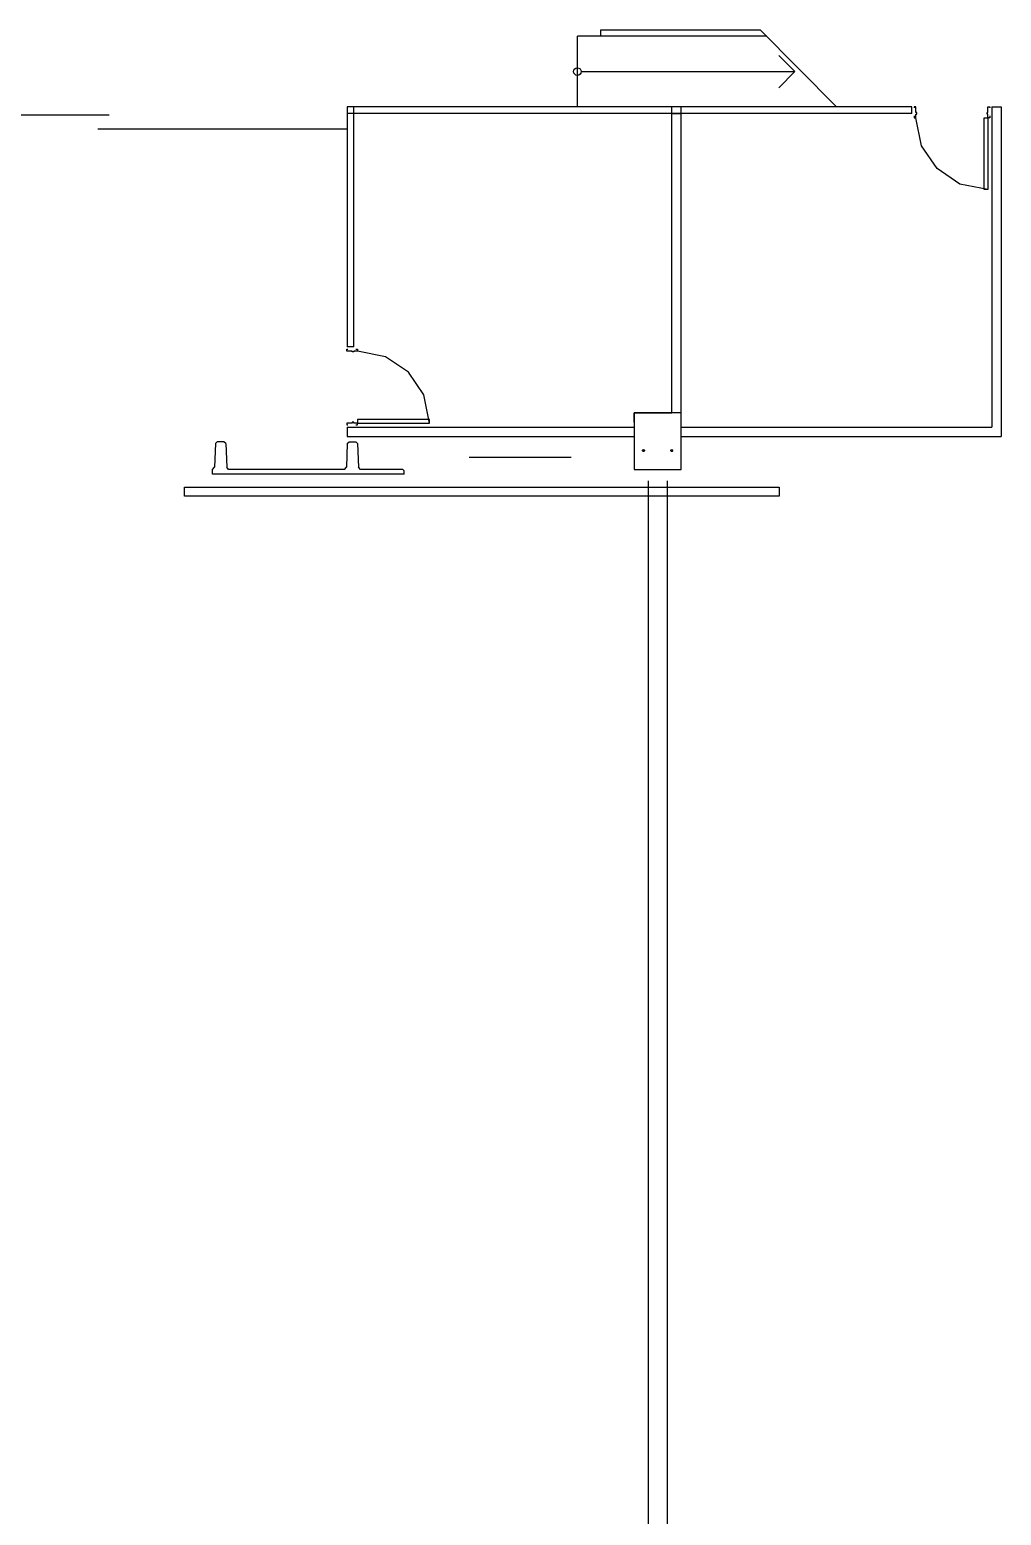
# Model space of a CAD drawing. Header units: metres. Extents: x 2 to 323, y -2 to 254.
# Drawn here: x 250.63 to 260.94, y 26.32 to 42.1 of the extents above; entities that cross this region are included whole.
import ezdxf

# ---------------------------------------------------------------- set-up
doc = ezdxf.new("R2010")
doc.units = ezdxf.units.M
doc.layers.add('REFERENCIA', color=7, linetype='Continuous')

msp = doc.modelspace()

# ---------------------------------------------------------------- linework, layer by layer
at = {"layer": 'REFERENCIA'}
for p, q in [((258.455, 42.031), (256.444, 42.031)), ((256.444, 41.281), (256.444, 42.031)), ((258.455, 42.031), (256.444, 42.031)), ((256.444, 41.281), (256.444, 42.031)), ((256.694, 42.031), (256.694, 42.101)), ((256.694, 42.101), (258.386, 42.101)), ((256.694, 42.031), (256.694, 42.101)), ((256.694, 42.101), (258.386, 42.101)), ((259.194, 41.281), (258.386, 42.101)), ((259.194, 41.281), (258.386, 42.101)), ((258.754, 41.656), (258.584, 41.828)), ((256.484, 41.656), (258.754, 41.656)), ((258.754, 41.656), (258.584, 41.484)), ((251.472, 41.194), (247.74, 41.194)), ((251.472, 41.194), (247.74, 41.194)), ((259.994, 41.281), (254.001, 41.281)), ((254.001, 41.281), (254.001, 38.731)), ((259.994, 41.281), (254.001, 41.281)), ((254.001, 41.281), (254.001, 38.731)), ((259.994, 41.211), (254.001, 41.211)), ((259.994, 41.211), (254.001, 41.211)), ((254.071, 38.731), (254.071, 41.281)), ((254.071, 38.731), (254.071, 41.281)), ((257.446, 41.211), (257.446, 41.281)), ((257.446, 41.211), (257.446, 41.281)), ((257.446, 38.031), (257.446, 41.211)), ((257.446, 41.211), (257.546, 41.211)), ((257.446, 38.031), (257.446, 41.211)), ((257.446, 41.211), (257.546, 41.211)), ((257.546, 41.211), (257.546, 41.281)), ((257.546, 41.211), (257.546, 41.281)), ((257.546, 37.881), (257.546, 41.211)), ((257.546, 37.881), (257.546, 41.211)), ((259.994, 41.211), (259.994, 41.281)), ((259.994, 41.211), (259.994, 41.281)), ((260.844, 41.281), (260.844, 37.881)), ((260.844, 41.281), (260.944, 41.281)), ((260.844, 41.281), (260.844, 37.881)), ((260.844, 41.281), (260.944, 41.281)), ((260.944, 41.281), (260.944, 37.781)), ((260.944, 41.281), (260.944, 37.781)), ((254.001, 41.046), (251.354, 41.046)), ((254.001, 41.046), (251.354, 41.046)), ((254.071, 38.731), (254.001, 38.731)), ((254.071, 38.731), (254.001, 38.731)), ((257.046, 37.931), (257.046, 38.031)), ((257.046, 38.031), (257.446, 38.031)), ((257.046, 37.931), (257.046, 38.031)), ((257.046, 38.031), (257.446, 38.031)), ((254.001, 37.881), (257.046, 37.881)), ((254.001, 37.881), (254.001, 37.781)), ((254.001, 37.881), (257.046, 37.881)), ((254.001, 37.881), (254.001, 37.781)), ((257.546, 37.881), (260.844, 37.881)), ((257.546, 37.881), (260.844, 37.881)), ((252.601, 37.705), (252.621, 37.725)), ((252.601, 37.705), (252.621, 37.725)), ((252.691, 37.725), (252.621, 37.725)), ((252.691, 37.725), (252.621, 37.725)), ((252.691, 37.725), (252.621, 37.725)), ((252.691, 37.725), (252.621, 37.725)), ((252.711, 37.705), (252.691, 37.725)), ((252.711, 37.705), (252.691, 37.725)), ((254.001, 37.781), (257.046, 37.781)), ((254.001, 37.781), (257.046, 37.781)), ((254.001, 37.705), (254.021, 37.725)), ((254.001, 37.705), (254.021, 37.725)), ((254.021, 37.725), (254.091, 37.725)), ((254.021, 37.725), (254.091, 37.725)), ((254.021, 37.725), (254.091, 37.725)), ((254.021, 37.725), (254.091, 37.725)), ((254.111, 37.705), (254.091, 37.725)), ((254.111, 37.705), (254.091, 37.725)), ((257.546, 37.781), (260.944, 37.781)), ((257.546, 37.781), (260.944, 37.781)), ((252.601, 37.705), (252.591, 37.456)), ((252.601, 37.705), (252.591, 37.456)), ((252.711, 37.705), (252.721, 37.456)), ((252.711, 37.705), (252.721, 37.456)), ((254.001, 37.705), (253.991, 37.456)), ((254.001, 37.705), (253.991, 37.456)), ((254.111, 37.705), (254.121, 37.456)), ((254.111, 37.705), (254.121, 37.456)), ((255.296, 37.561), (256.376, 37.561)), ((255.296, 37.561), (256.376, 37.561)), ((252.571, 37.431), (252.591, 37.456)), ((252.571, 37.431), (252.591, 37.456)), ((252.571, 37.38), (252.571, 37.431)), ((252.571, 37.38), (252.571, 37.431)), ((252.741, 37.431), (252.721, 37.456)), ((252.741, 37.431), (252.721, 37.456)), ((253.971, 37.431), (252.741, 37.431)), ((253.971, 37.431), (252.741, 37.431)), ((253.971, 37.431), (253.991, 37.456)), ((253.971, 37.431), (253.991, 37.456)), ((254.141, 37.431), (254.121, 37.456)), ((254.141, 37.431), (254.121, 37.456)), ((254.59, 37.431), (254.141, 37.431)), ((254.59, 37.431), (254.141, 37.431)), ((254.606, 37.416), (254.59, 37.431)), ((254.606, 37.416), (254.59, 37.431)), ((254.606, 37.38), (254.606, 37.416)), ((254.606, 37.38), (254.606, 37.416)), ((254.606, 37.38), (252.571, 37.38)), ((254.606, 37.38), (252.571, 37.38)), ((257.196, 37.311), (257.196, 13.198)), ((257.196, 37.311), (257.196, 13.198)), ((257.396, 37.311), (257.396, 13.198)), ((257.396, 37.311), (257.396, 13.198))]:
    msp.add_line(p, q, dxfattribs=at)
for points in [[(256.484, 41.656), (256.481, 41.64), (256.472, 41.628), (256.459, 41.619), (256.444, 41.616), (256.429, 41.619), (256.416, 41.628), (256.407, 41.64), (256.404, 41.656), (256.407, 41.671), (256.416, 41.684), (256.429, 41.692), (256.444, 41.695), (256.459, 41.692), (256.472, 41.684), (256.481, 41.671), (256.484, 41.656)], [(260.802, 41.166), (260.802, 40.402), (260.764, 40.402), (260.764, 41.166), (260.802, 41.166)], [(260.802, 41.166), (260.802, 40.402), (260.764, 40.402), (260.764, 41.166), (260.802, 41.166)], [(257.046, 38.031), (257.046, 37.431), (257.546, 37.431), (257.546, 38.031), (257.046, 38.031)], [(257.046, 38.031), (257.046, 37.431), (257.546, 37.431), (257.546, 38.031), (257.046, 38.031)], [(254.11, 37.923), (254.875, 37.923), (254.875, 37.962), (254.11, 37.962), (254.11, 37.923)], [(254.11, 37.923), (254.875, 37.923), (254.875, 37.962), (254.11, 37.962), (254.11, 37.923)], [(257.156, 37.631), (257.155, 37.627), (257.153, 37.624), (257.149, 37.622), (257.146, 37.621), (257.142, 37.622), (257.139, 37.624), (257.136, 37.627), (257.136, 37.631), (257.136, 37.635), (257.139, 37.638), (257.142, 37.64), (257.146, 37.641), (257.149, 37.64), (257.153, 37.638), (257.155, 37.635), (257.156, 37.631)], [(257.156, 37.631), (257.155, 37.627), (257.153, 37.624), (257.149, 37.622), (257.146, 37.621), (257.142, 37.622), (257.139, 37.624), (257.136, 37.627), (257.136, 37.631), (257.136, 37.635), (257.139, 37.638), (257.142, 37.64), (257.146, 37.641), (257.149, 37.64), (257.153, 37.638), (257.155, 37.635), (257.156, 37.631)], [(257.156, 37.631), (257.155, 37.627), (257.153, 37.624), (257.149, 37.622), (257.146, 37.621), (257.142, 37.622), (257.139, 37.624), (257.136, 37.627), (257.136, 37.631), (257.136, 37.635), (257.139, 37.638), (257.142, 37.64), (257.146, 37.641), (257.149, 37.64), (257.153, 37.638), (257.155, 37.635), (257.156, 37.631)], [(257.156, 37.631), (257.155, 37.627), (257.153, 37.624), (257.149, 37.622), (257.146, 37.621), (257.142, 37.622), (257.139, 37.624), (257.136, 37.627), (257.136, 37.631), (257.136, 37.635), (257.139, 37.638), (257.142, 37.64), (257.146, 37.641), (257.149, 37.64), (257.153, 37.638), (257.155, 37.635), (257.156, 37.631)], [(257.456, 37.631), (257.455, 37.627), (257.453, 37.624), (257.449, 37.622), (257.446, 37.621), (257.442, 37.622), (257.439, 37.624), (257.436, 37.627), (257.436, 37.631), (257.436, 37.635), (257.439, 37.638), (257.442, 37.64), (257.446, 37.641), (257.449, 37.64), (257.453, 37.638), (257.455, 37.635), (257.456, 37.631)], [(257.456, 37.631), (257.455, 37.627), (257.453, 37.624), (257.449, 37.622), (257.446, 37.621), (257.442, 37.622), (257.439, 37.624), (257.436, 37.627), (257.436, 37.631), (257.436, 37.635), (257.439, 37.638), (257.442, 37.64), (257.446, 37.641), (257.449, 37.64), (257.453, 37.638), (257.455, 37.635), (257.456, 37.631)], [(252.274, 37.241), (258.585, 37.241), (258.585, 37.145), (252.274, 37.145), (252.274, 37.241)], [(252.274, 37.241), (258.585, 37.241), (258.585, 37.145), (252.274, 37.145), (252.274, 37.241)]]:
    msp.add_lwpolyline(points, close=True, dxfattribs=at)
for points in [[(260.019, 41.185), (260.019, 41.166), (260.038, 41.166), (260.038, 41.204), (260.047, 41.204), (260.047, 41.223), (260.038, 41.223), (260.038, 41.281), (260.019, 41.281), (260.019, 41.271)], [(260.019, 41.185), (260.019, 41.166), (260.038, 41.166), (260.038, 41.204), (260.047, 41.204), (260.047, 41.223), (260.038, 41.223), (260.038, 41.281), (260.019, 41.281), (260.019, 41.271)], [(260.821, 41.185), (260.821, 41.166), (260.802, 41.166), (260.802, 41.204), (260.793, 41.204), (260.793, 41.223), (260.802, 41.223), (260.802, 41.281), (260.821, 41.281), (260.821, 41.271)], [(260.821, 41.185), (260.821, 41.166), (260.802, 41.166), (260.802, 41.204), (260.793, 41.204), (260.793, 41.223), (260.802, 41.223), (260.802, 41.281), (260.821, 41.281), (260.821, 41.271)], [(260.802, 40.402), (260.505, 40.462), (260.262, 40.626), (260.098, 40.869), (260.038, 41.166)], [(260.802, 40.402), (260.505, 40.462), (260.262, 40.626), (260.098, 40.869), (260.038, 41.166)], [(254.091, 38.707), (254.11, 38.707), (254.11, 38.688), (254.072, 38.688), (254.072, 38.678), (254.053, 38.678), (254.053, 38.688), (253.996, 38.688), (253.996, 38.707), (254.005, 38.707)], [(254.091, 38.707), (254.11, 38.707), (254.11, 38.688), (254.072, 38.688), (254.072, 38.678), (254.053, 38.678), (254.053, 38.688), (253.996, 38.688), (253.996, 38.707), (254.005, 38.707)], [(254.875, 37.923), (254.815, 38.221), (254.651, 38.464), (254.408, 38.628), (254.11, 38.688)], [(254.875, 37.923), (254.815, 38.221), (254.651, 38.464), (254.408, 38.628), (254.11, 38.688)], [(254.091, 37.904), (254.11, 37.904), (254.11, 37.923), (254.072, 37.923), (254.072, 37.933), (254.053, 37.933), (254.053, 37.923), (253.996, 37.923), (253.996, 37.904), (254.005, 37.904)], [(254.091, 37.904), (254.11, 37.904), (254.11, 37.923), (254.072, 37.923), (254.072, 37.933), (254.053, 37.933), (254.053, 37.923), (253.996, 37.923), (253.996, 37.904), (254.005, 37.904)]]:
    msp.add_lwpolyline(points, dxfattribs=at)

doc.saveas('drawing.dxf')
